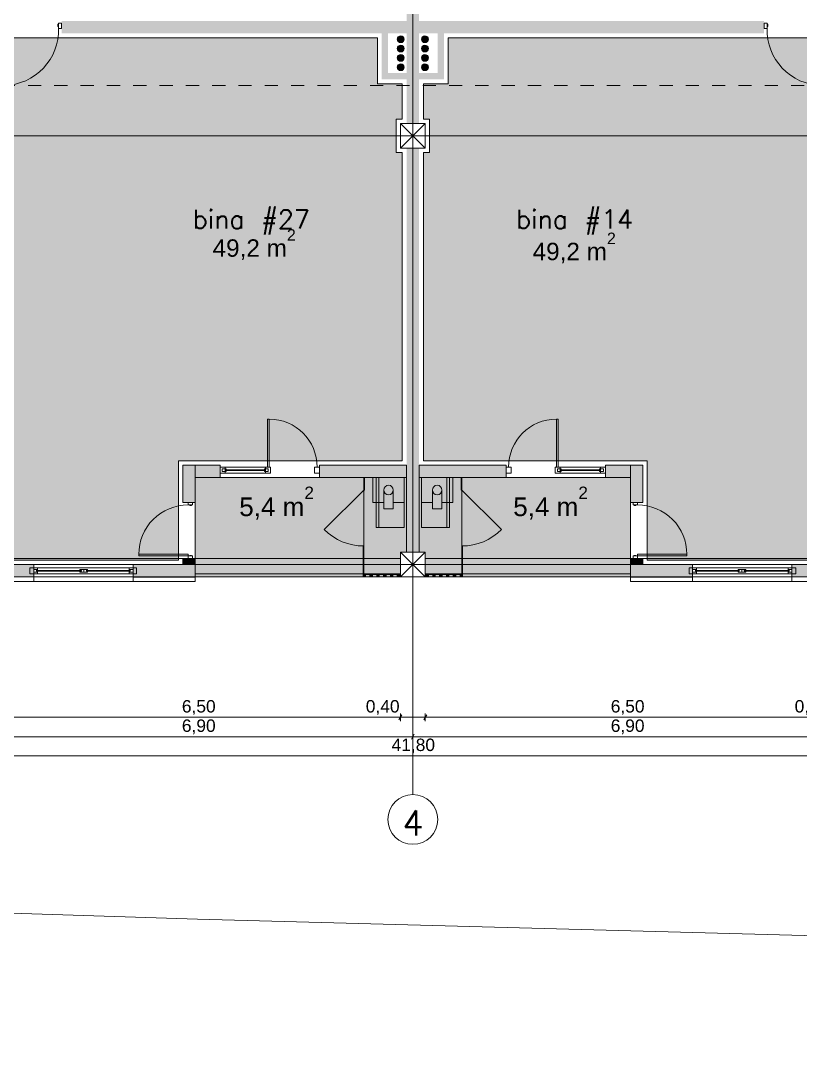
# Model space of a CAD drawing. Header units: metres. Extents: x 476297 to 476657, y 4620828 to 4621206.
# Drawn here: x 476405.25 to 476417.79, y 4621093.96 to 4621110.8 of the extents above; entities that cross this region are included whole.
import ezdxf

# ---------------------------------------------------------------- set-up
doc = ezdxf.new("R2010")
doc.units = ezdxf.units.M
doc.header["$MEASUREMENT"] = 0
doc.linetypes.add('Dashed', pattern=[0.423333, 0.211667, -0.211667])
for name, color, linetype in [('0_Pen_No__42_Pen_No__250', 7, 'Continuous'), ('2D Drafting - General_Pen_No__1', 7, 'Continuous'), ('2D Drafting - General_Pen_No__1_Pen_No__7', 7, 'Continuous'), ('2D Drafting - General_Pen_No__250_Pen_No__7', 7, 'Continuous'), ('2D Drafting - General_Pen_No__7_Pen_No__7', 7, 'Continuous'), ('Annotation - Text_Pen_No__7', 7, 'Continuous'), ('Doors_Pen_No__7_Pen_No__7', 7, 'Continuous'), ('G-Anno-Nplt', 7, 'Continuous'), ('gegmebi_Pen_No__1', 7, 'Continuous'), ('Interior - Furniture', 7, 'Continuous'), ('kar-panjara_Pen_No__7_Pen_No__7', 7, 'Continuous'), ('New2D Drafting - General_Pen_No__250_Pen_No__7', 7, 'Continuous'), ('New2D Drafting - General_Pen_No__30_Pen_No__9_Pen_No__9', 7, 'Continuous'), ('New_________ _________ ___2', 7, 'Continuous'), ('NewDoors_Pen_No__7_Pen_No__7', 7, 'Continuous'), ('NewInterior - Furniture', 7, 'Continuous'), ('Newreg_nak', 7, 'Continuous'), ('Newshenobebi', 7, 'Continuous'), ('NewStructural - Bearing', 7, 'Continuous'), ('shaxtebi da milebi_Pen_No__1_Pen_No__1', 7, 'Continuous'), ('shaxtebi da milebi_Pen_No__5_Pen_No__5', 7, 'Continuous'), ('zoma', 7, 'Continuous'), ('zoma_Pen_No__5', 7, 'Continuous')]:
    doc.layers.add(name, color=color, linetype=linetype)
doc.styles.add('GENERATED_STYLE_1', font='arial.ttf')
doc.styles.add('GENERATED_STYLE_2', font='arial.ttf')
doc.dimstyles.new('GENERATED_STYLE__1', dxfattribs={"dimtxt": 0.2, "dimasz": 0.064421, "dimexe": 0.18, "dimexo": 0.003, "dimgap": 0.09, "dimtad": 1, "dimtih": 1, "dimtoh": 1, "dimzin": 0, "dimdsep": 46, "dimtxsty": 'GENERATED_STYLE_2', "dimblk": 'ARROWHEAD_2', "dimblk1": 'ARROWHEAD_2', "dimblk2": 'ARROWHEAD_2', "dimcen": 0.09, "dimclrd": 142, "dimclre": 142, "dimclrt": 142, "dimadec": 0, "dimazin": 0, "dimtfac": 1, "dimtdec": 4, "dimtmove": 0, "dimatfit": 3, "dimfxl": 1, "dimtolj": 1, "dimtzin": 0, "dimarcsym": 0})

# ---------------------------------------------------------------- blocks, each defined once
blk = doc.blocks.new('*D324', base_point=(476844.527, 4621385.791))
at = {"layer": 'zoma', "color": 142, "linetype": 'Continuous', "lineweight": 0, "transparency": 16777216}
for p, q in [((476404.679, 4621099.322), (476404.631, 4621099.237)), ((476404.655, 4621099.216), (476404.655, 4621099.343)), ((476411.579, 4621099.322), (476411.531, 4621099.237)), ((476411.555, 4621099.216), (476411.555, 4621099.343)), ((476404.655, 4621099.279), (476411.555, 4621099.279))]:
    blk.add_line(p, q, dxfattribs=at)
at = {"layer": 'zoma', "color": 142, "lineweight": 0, "transparency": 16777216, "insert": (476407.839, 4621099.319), "char_height": 0.2, "attachment_point": 7, "style": 'GENERATED_STYLE_2'}
blk.add_mtext('\\A1;{\\pql;\\fArial CYR|b0|i0|c204|p34;6,90}', dxfattribs=at)
blk = doc.blocks.new('ARROWHEAD_2')
at = {"color": 0, "linetype": 'Continuous', "lineweight": 0}
for p, q in [((0, 0), (-1, 0)), ((-0.38, -0.66), (0.38, 0.66))]:
    blk.add_line(p, q, dxfattribs=at)
blk = doc.blocks.new('*D325', base_point=(476844.527, 4621385.791))
at = {"layer": 'zoma', "color": 142, "linetype": 'Continuous', "lineweight": 0, "transparency": 16777216}
for p, q in [((476411.579, 4621099.322), (476411.531, 4621099.237)), ((476411.555, 4621099.216), (476411.555, 4621099.343)), ((476418.479, 4621099.322), (476418.431, 4621099.237)), ((476418.455, 4621099.216), (476418.455, 4621099.343)), ((476411.555, 4621099.279), (476418.455, 4621099.279))]:
    blk.add_line(p, q, dxfattribs=at)
at = {"layer": 'zoma', "color": 142, "lineweight": 0, "transparency": 16777216, "insert": (476414.739, 4621099.319), "char_height": 0.2, "attachment_point": 7, "style": 'GENERATED_STYLE_2'}
blk.add_mtext('\\A1;{\\pql;\\fArial CYR|b0|i0|c204|p34;6,90}', dxfattribs=at)
blk = doc.blocks.new('*D334', base_point=(476844.527, 4621385.791))
at = {"layer": 'zoma', "color": 142, "linetype": 'Continuous', "lineweight": 0, "transparency": 16777216}
for p, q in [((476390.614, 4621098.971), (476390.655, 4621098.971)), ((476390.679, 4621099.013), (476390.631, 4621098.928)), ((476390.655, 4621098.907), (476390.655, 4621099.034)), ((476390.655, 4621098.971), (476432.455, 4621098.971)), ((476432.431, 4621098.928), (476432.479, 4621099.013)), ((476432.455, 4621098.907), (476432.455, 4621099.034)), ((476432.455, 4621098.971), (476432.496, 4621098.971))]:
    blk.add_line(p, q, dxfattribs=at)
at = {"layer": 'zoma', "color": 142, "lineweight": 0, "transparency": 16777216, "insert": (476411.213, 4621099.011), "char_height": 0.2, "attachment_point": 7, "style": 'GENERATED_STYLE_2'}
blk.add_mtext('\\A1;{\\pql;\\fArial CYR|b0|i0|c204|p34;41,80}', dxfattribs=at)
blk = doc.blocks.new('*D340', base_point=(476844.527, 4621385.791))
at = {"layer": 'zoma', "color": 142, "linetype": 'Continuous', "lineweight": 0, "transparency": 16777216}
for p, q in [((476404.879, 4621099.633), (476404.831, 4621099.549)), ((476404.855, 4621099.527), (476404.855, 4621099.654)), ((476411.379, 4621099.633), (476411.331, 4621099.549)), ((476411.355, 4621099.527), (476411.355, 4621099.654)), ((476404.855, 4621099.591), (476411.355, 4621099.591))]:
    blk.add_line(p, q, dxfattribs=at)
at = {"layer": 'zoma', "color": 142, "lineweight": 0, "transparency": 16777216, "char_height": 0.2, "attachment_point": 7, "style": 'GENERATED_STYLE_2'}
for s, insert in [('\\A1;{\\pql;\\fArial CYR|b0|i0|c204|p34;6,50}', (476407.839, 4621099.631)), ('\\A1;{\\pql;\\fArial CYR|b0|i0|c204|p34;0,40}', (476410.798, 4621099.631))]:
    blk.add_mtext(s, dxfattribs=dict(at, insert=insert))
blk = doc.blocks.new('*D341', base_point=(476844.527, 4621385.791))
at = {"layer": 'zoma', "color": 142, "linetype": 'Continuous', "lineweight": 0, "transparency": 16777216}
for p, q in [((476411.379, 4621099.633), (476411.331, 4621099.549)), ((476411.355, 4621099.527), (476411.355, 4621099.654)), ((476411.779, 4621099.633), (476411.731, 4621099.549)), ((476411.755, 4621099.527), (476411.755, 4621099.654)), ((476411.355, 4621099.591), (476411.755, 4621099.591))]:
    blk.add_line(p, q, dxfattribs=at)
blk = doc.blocks.new('*D342', base_point=(476844.527, 4621385.791))
at = {"layer": 'zoma', "color": 142, "linetype": 'Continuous', "lineweight": 0, "transparency": 16777216}
for p, q in [((476411.779, 4621099.633), (476411.731, 4621099.549)), ((476411.755, 4621099.527), (476411.755, 4621099.654)), ((476418.279, 4621099.633), (476418.231, 4621099.549)), ((476418.255, 4621099.527), (476418.255, 4621099.654)), ((476411.755, 4621099.591), (476418.255, 4621099.591))]:
    blk.add_line(p, q, dxfattribs=at)
at = {"layer": 'zoma', "color": 142, "lineweight": 0, "transparency": 16777216, "char_height": 0.2, "attachment_point": 7, "style": 'GENERATED_STYLE_2'}
for s, insert in [('\\A1;{\\pql;\\fArial CYR|b0|i0|c204|p34;6,50}', (476414.739, 4621099.631)), ('\\A1;{\\pql;\\fArial CYR|b0|i0|c204|p34;0,40}', (476417.698, 4621099.631))]:
    blk.add_mtext(s, dxfattribs=dict(at, insert=insert))
blk = doc.blocks.new('*D410', base_point=(476844.527, 4621385.791))
at = {"layer": 'zoma', "color": 142, "linetype": 'Continuous', "lineweight": 0, "transparency": 16777216}
for p, q in [((476404.879, 4621137.361), (476404.83, 4621137.276)), ((476404.854, 4621137.255), (476404.854, 4621137.382)), ((476411.379, 4621137.361), (476411.33, 4621137.276)), ((476411.354, 4621137.255), (476411.354, 4621137.382)), ((476404.854, 4621137.319), (476411.354, 4621137.319))]:
    blk.add_line(p, q, dxfattribs=at)
at = {"layer": 'zoma', "color": 142, "lineweight": 0, "transparency": 16777216, "char_height": 0.2, "attachment_point": 7, "style": 'GENERATED_STYLE_2'}
for s, insert in [('\\A1;{\\pql;\\fArial CYR|b0|i0|c204|p34;6,50}', (476407.838, 4621137.359)), ('\\A1;{\\pql;\\fArial CYR|b0|i0|c204|p34;0,40}', (476410.798, 4621137.359))]:
    blk.add_mtext(s, dxfattribs=dict(at, insert=insert))
blk = doc.blocks.new('*D411', base_point=(476844.527, 4621385.791))
at = {"layer": 'zoma', "color": 142, "linetype": 'Continuous', "lineweight": 0, "transparency": 16777216}
for p, q in [((476411.379, 4621137.361), (476411.33, 4621137.276)), ((476411.354, 4621137.255), (476411.354, 4621137.382)), ((476411.779, 4621137.361), (476411.73, 4621137.276)), ((476411.754, 4621137.255), (476411.754, 4621137.382)), ((476411.354, 4621137.319), (476411.754, 4621137.319))]:
    blk.add_line(p, q, dxfattribs=at)
blk = doc.blocks.new('*D412', base_point=(476844.527, 4621385.791))
at = {"layer": 'zoma', "color": 142, "linetype": 'Continuous', "lineweight": 0, "transparency": 16777216}
for p, q in [((476411.779, 4621137.361), (476411.73, 4621137.276)), ((476411.754, 4621137.255), (476411.754, 4621137.382)), ((476418.279, 4621137.361), (476418.23, 4621137.276)), ((476418.254, 4621137.255), (476418.254, 4621137.382)), ((476411.754, 4621137.319), (476418.254, 4621137.319))]:
    blk.add_line(p, q, dxfattribs=at)
at = {"layer": 'zoma', "color": 142, "lineweight": 0, "transparency": 16777216, "char_height": 0.2, "attachment_point": 7, "style": 'GENERATED_STYLE_2'}
for s, insert in [('\\A1;{\\pql;\\fArial CYR|b0|i0|c204|p34;6,50}', (476414.738, 4621137.359)), ('\\A1;{\\pql;\\fArial CYR|b0|i0|c204|p34;0,40}', (476417.698, 4621137.359))]:
    blk.add_mtext(s, dxfattribs=dict(at, insert=insert))

msp = doc.modelspace()

# ---------------------------------------------------------------- hatches: boundary and pattern name
at = {"layer": '2D Drafting - General_Pen_No__250_Pen_No__7', "linetype": 'Continuous', "lineweight": 0}
for points in [[(476411.655, 4621112.249), (476411.655, 4621109.149), (476411.455, 4621109.149), (476411.455, 4621112.249)], [(476411.455, 4621110.599), (476405.905, 4621110.599), (476405.905, 4621110.799), (476411.455, 4621110.799)], [(476411.655, 4621110.599), (476417.205, 4621110.599), (476417.205, 4621110.799), (476411.655, 4621110.799)], [(476411.455, 4621109.959), (476411.455, 4621109.858), (476411.055, 4621109.858), (476411.055, 4621110.599), (476411.155, 4621110.599), (476411.155, 4621109.959)], [(476411.655, 4621109.959), (476411.655, 4621109.858), (476412.055, 4621109.858), (476412.055, 4621110.599), (476411.955, 4621110.599), (476411.955, 4621109.959)], [(476411.655, 4621108.749), (476411.655, 4621102.249), (476411.455, 4621102.249), (476411.455, 4621108.749)], [(476408.055, 4621103.648), (476408.055, 4621103.048), (476407.855, 4621103.048), (476407.855, 4621103.648)], [(476408.455, 4621103.648), (476408.455, 4621103.448), (476408.055, 4621103.448), (476408.055, 4621103.648)], [(476410.055, 4621103.448), (476411.455, 4621103.448), (476411.455, 4621103.648), (476410.055, 4621103.648)], [(476413.055, 4621103.448), (476411.655, 4621103.448), (476411.655, 4621103.648), (476413.055, 4621103.648)], [(476414.655, 4621103.648), (476414.655, 4621103.448), (476415.055, 4621103.448), (476415.055, 4621103.648)], [(476415.055, 4621103.648), (476415.055, 4621103.048), (476415.255, 4621103.048), (476415.255, 4621103.648)], [(476410.765, 4621103.448), (476410.765, 4621103.248), (476410.775, 4621103.248), (476410.775, 4621103.448)], [(476412.345, 4621103.448), (476412.345, 4621103.248), (476412.335, 4621103.248), (476412.335, 4621103.448)], [(476410.755, 4621102.348), (476410.755, 4621101.888), (476410.765, 4621101.888), (476410.765, 4621102.348)], [(476412.355, 4621102.348), (476412.355, 4621101.888), (476412.345, 4621101.888), (476412.345, 4621102.348)], [(476407.855, 4621102.148), (476408.055, 4621102.148), (476408.055, 4621102.048), (476407.855, 4621102.048)], [(476415.255, 4621102.148), (476415.055, 4621102.148), (476415.055, 4621102.048), (476415.255, 4621102.048)], [(476405.455, 4621102.049), (476405.455, 4621101.849), (476404.855, 4621101.849), (476404.855, 4621102.049)], [(476407.055, 4621102.048), (476407.055, 4621101.848), (476408.055, 4621101.848), (476408.055, 4621102.048)], [(476416.055, 4621102.048), (476416.055, 4621101.848), (476415.055, 4621101.848), (476415.055, 4621102.048)], [(476417.655, 4621102.049), (476417.655, 4621101.849), (476418.255, 4621101.849), (476418.255, 4621102.049)], [(476410.765, 4621101.899), (476411.355, 4621101.899), (476411.355, 4621101.889), (476410.765, 4621101.889)], [(476412.345, 4621101.899), (476411.755, 4621101.899), (476411.755, 4621101.889), (476412.345, 4621101.889)]]:
    msp.add_hatch(color=7, dxfattribs=at).paths.add_polyline_path(points)
at = {"layer": 'G-Anno-Nplt', "linetype": 'Continuous', "lineweight": 0}
for points in [[(476411.285, 4621109.219), (476411.385, 4621109.219), (476411.385, 4621109.788), (476410.985, 4621109.788), (476410.985, 4621110.528), (476404.775, 4621110.529), (476404.775, 4621109.319), (476404.875, 4621109.319), (476404.875, 4621108.931), (476405.105, 4621108.931), (476405.105, 4621107.908), (476404.705, 4621107.908), (476404.705, 4621106.292), (476404.775, 4621106.292), (476404.775, 4621102.319), (476404.925, 4621102.319), (476404.925, 4621102.119), (476407.785, 4621102.119), (476407.785, 4621103.718), (476411.385, 4621103.718), (476411.385, 4621108.679), (476411.285, 4621108.679)], [(476418.404, 4621106.292), (476418.335, 4621106.292), (476418.335, 4621102.319), (476418.185, 4621102.319), (476418.185, 4621102.119), (476415.325, 4621102.119), (476415.325, 4621103.718), (476411.725, 4621103.718), (476411.725, 4621108.679), (476411.825, 4621108.679), (476411.825, 4621109.219), (476411.725, 4621109.219), (476411.725, 4621109.788), (476412.125, 4621109.788), (476412.125, 4621110.528), (476418.332, 4621110.529), (476418.332, 4621109.319), (476418.235, 4621109.319), (476418.235, 4621108.931), (476418.004, 4621108.931), (476418.004, 4621107.908), (476418.404, 4621107.908)]]:
    msp.add_hatch(color=167, dxfattribs=at).paths.add_polyline_path(points)
at = {"layer": 'New2D Drafting - General_Pen_No__250_Pen_No__7', "linetype": 'Continuous', "lineweight": 0}
for points in [[(476411.414, 4621103.448), (476410.914, 4621103.448), (476410.914, 4621103.048), (476411.087, 4621103.048), (476411.087, 4621102.948), (476411.241, 4621102.948), (476411.241, 4621103.048), (476411.414, 4621103.048)], [(476411.414, 4621103.448), (476410.964, 4621103.448), (476410.964, 4621102.648), (476411.414, 4621102.648)], [(476411.696, 4621103.448), (476412.146, 4621103.448), (476412.146, 4621102.648), (476411.696, 4621102.648)], [(476411.696, 4621103.448), (476412.196, 4621103.448), (476412.196, 4621103.048), (476412.023, 4621103.048), (476412.023, 4621102.948), (476411.869, 4621102.948), (476411.869, 4621103.048), (476411.696, 4621103.048)]]:
    msp.add_hatch(color=255, dxfattribs=at).paths.add_polyline_path(points)
at = {"layer": 'New2D Drafting - General_Pen_No__30_Pen_No__9_Pen_No__9', "linetype": 'Continuous', "lineweight": 0}
for points in [[(476410.795, 4621101.849), (476410.795, 4621101.889), (476410.755, 4621101.889), (476410.755, 4621101.849)], [(476410.905, 4621101.849), (476410.905, 4621101.889), (476410.865, 4621101.889), (476410.865, 4621101.849)], [(476411.015, 4621101.849), (476411.015, 4621101.889), (476410.975, 4621101.889), (476410.975, 4621101.849)], [(476411.125, 4621101.849), (476411.125, 4621101.889), (476411.085, 4621101.889), (476411.085, 4621101.849)], [(476411.235, 4621101.849), (476411.235, 4621101.889), (476411.195, 4621101.889), (476411.195, 4621101.849)], [(476411.345, 4621101.849), (476411.345, 4621101.889), (476411.305, 4621101.889), (476411.305, 4621101.849)], [(476411.765, 4621101.849), (476411.765, 4621101.889), (476411.805, 4621101.889), (476411.805, 4621101.849)], [(476411.875, 4621101.849), (476411.875, 4621101.889), (476411.915, 4621101.889), (476411.915, 4621101.849)], [(476411.985, 4621101.849), (476411.985, 4621101.889), (476412.025, 4621101.889), (476412.025, 4621101.849)], [(476412.095, 4621101.849), (476412.095, 4621101.889), (476412.135, 4621101.889), (476412.135, 4621101.849)], [(476412.205, 4621101.849), (476412.205, 4621101.889), (476412.245, 4621101.889), (476412.245, 4621101.849)], [(476412.315, 4621101.849), (476412.315, 4621101.889), (476412.355, 4621101.889), (476412.355, 4621101.849)]]:
    msp.add_hatch(color=255, dxfattribs=at).paths.add_polyline_path(points)
at = {"layer": 'NewInterior - Furniture', "linetype": 'Continuous', "lineweight": 0}
for points in [[(476408.055, 4621103.448), (476408.055, 4621101.849), (476411.355, 4621101.849), (476411.355, 4621102.248), (476411.455, 4621102.248), (476411.455, 4621103.448)], [(476415.055, 4621103.448), (476415.055, 4621101.849), (476411.755, 4621101.849), (476411.755, 4621102.248), (476411.655, 4621102.248), (476411.655, 4621103.448)]]:
    msp.add_hatch(color=46, dxfattribs=at).paths.add_polyline_path(points)
at = {"layer": 'shaxtebi da milebi_Pen_No__1_Pen_No__1', "linetype": 'Continuous', "lineweight": 0}
for points in [[(476411.36, 4621110.449, -1), (476411.36, 4621110.559, -1)], [(476411.75, 4621110.449, 1), (476411.75, 4621110.559, 1)]]:
    msp.add_hatch(color=1, dxfattribs=at).paths.add_polyline_path(points)
at = {"layer": 'shaxtebi da milebi_Pen_No__5_Pen_No__5', "linetype": 'Continuous', "lineweight": 0}
for color, points in [(5, [(476411.305, 4621110.354, 1), (476411.415, 4621110.354, 1)]), (5, [(476411.695, 4621110.354, 1), (476411.805, 4621110.354, 1)]), (5, [(476411.305, 4621110.204, 1), (476411.415, 4621110.204, 1)]), (5, [(476411.695, 4621110.204, 1), (476411.805, 4621110.204, 1)]), (251, [(476411.36, 4621109.999, 1), (476411.36, 4621110.109, 1)]), (251, [(476411.75, 4621109.999, -1), (476411.75, 4621110.109, -1)])]:
    msp.add_hatch(color=color, dxfattribs=at).paths.add_polyline_path(points)

# ---------------------------------------------------------------- linework, layer by layer
at = {"layer": '0_Pen_No__42_Pen_No__250', "color": 5, "linetype": 'Continuous', "lineweight": 0}
msp.add_circle((476411.555, 4621097.947), 0.4, dxfattribs=at)
msp.add_circle((476411.555, 4621097.947), 0.4, dxfattribs=at)
at = {"layer": '2D Drafting - General_Pen_No__1', "color": 7, "linetype": 'Continuous', "lineweight": 0}
for p, q in [((476411.755, 4621108.749), (476411.355, 4621109.149)), ((476411.355, 4621108.749), (476411.755, 4621109.149)), ((476411.755, 4621101.849), (476411.355, 4621102.249)), ((476411.355, 4621101.849), (476411.755, 4621102.249))]:
    msp.add_line(p, q, dxfattribs=at)
at = {"layer": '2D Drafting - General_Pen_No__1', "color": 7, "linetype": 'Continuous', "lineweight": 0, "flags": 128}
for points in [[(476411.355, 4621108.749), (476411.755, 4621108.749), (476411.755, 4621109.149), (476411.355, 4621109.149)], [(476411.355, 4621101.849), (476404.855, 4621101.849), (476404.855, 4621102.149), (476411.355, 4621102.149)], [(476411.355, 4621101.849), (476411.755, 4621101.849), (476411.755, 4621102.249), (476411.355, 4621102.249)], [(476411.755, 4621101.849), (476418.255, 4621101.849), (476418.255, 4621102.149), (476411.755, 4621102.149)]]:
    msp.add_lwpolyline(points, close=True, dxfattribs=at)
at = {"layer": '2D Drafting - General_Pen_No__1_Pen_No__7', "color": 7, "linetype": 'Continuous', "lineweight": 0}
for centre, start, end in [((476404.962, 4621110.652), 271.6038, 1.6038), ((476418.148, 4621110.652), 178.3962, 268.3962)]:
    msp.add_arc(centre, 0.893, start, end, dxfattribs=at)
at = {"layer": '2D Drafting - General_Pen_No__250_Pen_No__7', "color": 7, "linetype": 'Continuous', "lineweight": 0, "flags": 128}
for points in [[(476408.055, 4621103.648), (476408.055, 4621103.048), (476407.855, 4621103.048), (476407.855, 4621103.648)], [(476408.455, 4621103.648), (476408.455, 4621103.448), (476408.055, 4621103.448), (476408.055, 4621103.648)], [(476410.055, 4621103.448), (476411.455, 4621103.448), (476411.455, 4621103.648), (476410.055, 4621103.648)], [(476413.055, 4621103.448), (476411.655, 4621103.448), (476411.655, 4621103.648), (476413.055, 4621103.648)], [(476414.655, 4621103.648), (476414.655, 4621103.448), (476415.055, 4621103.448), (476415.055, 4621103.648)], [(476415.055, 4621103.648), (476415.055, 4621103.048), (476415.255, 4621103.048), (476415.255, 4621103.648)], [(476410.765, 4621103.448), (476410.765, 4621103.248), (476410.775, 4621103.248), (476410.775, 4621103.448)], [(476412.345, 4621103.448), (476412.345, 4621103.248), (476412.335, 4621103.248), (476412.335, 4621103.448)], [(476410.755, 4621102.348), (476410.755, 4621101.888), (476410.765, 4621101.888), (476410.765, 4621102.348)], [(476412.355, 4621102.348), (476412.355, 4621101.888), (476412.345, 4621101.888), (476412.345, 4621102.348)], [(476407.855, 4621102.148), (476408.055, 4621102.148), (476408.055, 4621102.048), (476407.855, 4621102.048)], [(476415.255, 4621102.148), (476415.055, 4621102.148), (476415.055, 4621102.048), (476415.255, 4621102.048)], [(476407.055, 4621102.048), (476407.055, 4621101.848), (476408.055, 4621101.848), (476408.055, 4621102.048)], [(476416.055, 4621102.048), (476416.055, 4621101.848), (476415.055, 4621101.848), (476415.055, 4621102.048)], [(476410.765, 4621101.899), (476411.355, 4621101.899), (476411.355, 4621101.889), (476410.765, 4621101.889)], [(476412.345, 4621101.899), (476411.755, 4621101.899), (476411.755, 4621101.889), (476412.345, 4621101.889)]]:
    msp.add_lwpolyline(points, close=True, dxfattribs=at)
at = {"layer": '2D Drafting - General_Pen_No__7_Pen_No__7', "color": 7, "linetype": 'Continuous', "lineweight": 0, "flags": 128}
for points in [[(476408.535, 4621103.519), (476409.185, 4621103.519), (476409.185, 4621103.619), (476408.535, 4621103.619)], [(476414.575, 4621103.519), (476413.925, 4621103.519), (476413.925, 4621103.619), (476414.575, 4621103.619)]]:
    msp.add_lwpolyline(points, close=True, dxfattribs=at)
at = {"layer": '2D Drafting - General_Pen_No__7_Pen_No__7', "color": 7, "linetype": 'Continuous', "lineweight": 0}
for centre, radius, start, end in [((476409.245, 4621103.619), 0.77, 0.0057, 90.0025), ((476413.865, 4621103.619), 0.77, 89.9975, 179.9943), ((476407.94, 4621102.215), 0.794, 89.9998, 180.0015), ((476415.17, 4621102.215), 0.794, 359.9985, 90.0002)]:
    msp.add_arc(centre, radius, start, end, dxfattribs=at)
at = {"layer": 'Doors_Pen_No__7_Pen_No__7', "color": 7, "linetype": 'Continuous', "lineweight": 0, "flags": 128}
for points in [[(476405.844, 4621110.744), (476405.855, 4621110.744), (476405.855, 4621110.711), (476405.844, 4621110.711)], [(476405.905, 4621110.762), (476405.855, 4621110.762), (476405.855, 4621110.677), (476405.905, 4621110.677)], [(476417.205, 4621110.762), (476417.255, 4621110.762), (476417.255, 4621110.677), (476417.205, 4621110.677)], [(476417.266, 4621110.744), (476417.255, 4621110.744), (476417.255, 4621110.711), (476417.266, 4621110.711)], [(476409.218, 4621103.619), (476409.245, 4621103.619), (476409.245, 4621104.389), (476409.218, 4621104.389)], [(476413.892, 4621103.619), (476413.865, 4621103.619), (476413.865, 4621104.389), (476413.892, 4621104.389)], [(476408.008, 4621103.048), (476408.008, 4621103.009), (476407.94, 4621103.009), (476407.94, 4621103.048)], [(476407.994, 4621103), (476407.994, 4621103.009), (476407.967, 4621103.009), (476407.967, 4621103)], [(476415.102, 4621103.048), (476415.102, 4621103.009), (476415.17, 4621103.009), (476415.17, 4621103.048)], [(476415.116, 4621103), (476415.116, 4621103.009), (476415.143, 4621103.009), (476415.143, 4621103)], [(476407.94, 4621102.188), (476407.94, 4621102.215), (476407.146, 4621102.215), (476407.146, 4621102.188)], [(476408.008, 4621102.148), (476408.008, 4621102.188), (476407.94, 4621102.188), (476407.94, 4621102.148)], [(476407.994, 4621102.188), (476407.994, 4621102.197), (476407.967, 4621102.197), (476407.967, 4621102.188)], [(476415.102, 4621102.148), (476415.102, 4621102.188), (476415.17, 4621102.188), (476415.17, 4621102.148)], [(476415.116, 4621102.188), (476415.116, 4621102.197), (476415.143, 4621102.197), (476415.143, 4621102.188)], [(476415.17, 4621102.188), (476415.17, 4621102.215), (476415.964, 4621102.215), (476415.964, 4621102.188)]]:
    msp.add_lwpolyline(points, close=True, dxfattribs=at)
at = {"layer": 'G-Anno-Nplt', "color": 7, "linetype": 'Continuous', "lineweight": 0, "flags": 128}
for points in [[(476411.285, 4621109.219), (476411.385, 4621109.219), (476411.385, 4621109.788), (476410.985, 4621109.788), (476410.985, 4621110.528), (476404.775, 4621110.529), (476404.775, 4621109.319), (476404.875, 4621109.319), (476404.875, 4621108.931), (476405.105, 4621108.931), (476405.105, 4621107.908), (476404.705, 4621107.908), (476404.705, 4621106.292), (476404.775, 4621106.292), (476404.775, 4621102.319), (476404.925, 4621102.319), (476404.925, 4621102.119), (476407.785, 4621102.119), (476407.785, 4621103.718), (476411.385, 4621103.718), (476411.385, 4621108.679), (476411.285, 4621108.679)], [(476418.404, 4621106.292), (476418.335, 4621106.292), (476418.335, 4621102.319), (476418.185, 4621102.319), (476418.185, 4621102.119), (476415.325, 4621102.119), (476415.325, 4621103.718), (476411.725, 4621103.718), (476411.725, 4621108.679), (476411.825, 4621108.679), (476411.825, 4621109.219), (476411.725, 4621109.219), (476411.725, 4621109.788), (476412.125, 4621109.788), (476412.125, 4621110.528), (476418.332, 4621110.529), (476418.332, 4621109.319), (476418.235, 4621109.319), (476418.235, 4621108.931), (476418.004, 4621108.931), (476418.004, 4621107.908), (476418.404, 4621107.908)]]:
    msp.add_lwpolyline(points, close=True, dxfattribs=at)
at = {"layer": 'gegmebi_Pen_No__1', "color": 7, "linetype": 'Continuous', "lineweight": 0, "flags": 128}
for points in [[(476411.087, 4621103.048), (476410.914, 4621103.048), (476410.914, 4621103.448), (476411.414, 4621103.448), (476411.414, 4621103.048), (476411.241, 4621103.048)], [(476412.023, 4621103.048), (476412.196, 4621103.048), (476412.196, 4621103.448), (476411.696, 4621103.448), (476411.696, 4621103.048), (476411.869, 4621103.048)], [(476411.087, 4621103.248), (476411.087, 4621102.948), (476411.241, 4621102.948), (476411.241, 4621103.248)], [(476412.023, 4621103.248), (476412.023, 4621102.948), (476411.869, 4621102.948), (476411.869, 4621103.248)]]:
    msp.add_lwpolyline(points, dxfattribs=at)
at = {"layer": 'kar-panjara_Pen_No__7_Pen_No__7', "color": 7, "linetype": 'Continuous', "lineweight": 0, "flags": 128}
for points in [[(476408.535, 4621103.519), (476408.455, 4621103.519), (476408.455, 4621103.619), (476408.535, 4621103.619)], [(476408.49, 4621103.589), (476408.535, 4621103.589), (476408.535, 4621103.574), (476408.535, 4621103.564), (476408.55, 4621103.564), (476408.55, 4621103.549), (476408.49, 4621103.549)], [(476408.55, 4621103.589), (476408.535, 4621103.589), (476408.535, 4621103.574), (476408.55, 4621103.574)], [(476408.535, 4621103.574), (476409.185, 4621103.574), (476409.185, 4621103.564), (476408.535, 4621103.564)], [(476409.23, 4621103.589), (476409.185, 4621103.589), (476409.185, 4621103.574), (476409.185, 4621103.564), (476409.17, 4621103.564), (476409.17, 4621103.549), (476409.23, 4621103.549)], [(476409.17, 4621103.589), (476409.185, 4621103.589), (476409.185, 4621103.574), (476409.17, 4621103.574)], [(476409.265, 4621103.519), (476409.185, 4621103.519), (476409.185, 4621103.619), (476409.265, 4621103.619)], [(476410.055, 4621103.519), (476409.975, 4621103.519), (476409.975, 4621103.619), (476410.055, 4621103.619)], [(476413.055, 4621103.519), (476413.135, 4621103.519), (476413.135, 4621103.619), (476413.055, 4621103.619)], [(476413.845, 4621103.519), (476413.925, 4621103.519), (476413.925, 4621103.619), (476413.845, 4621103.619)], [(476413.88, 4621103.589), (476413.925, 4621103.589), (476413.925, 4621103.574), (476413.925, 4621103.564), (476413.94, 4621103.564), (476413.94, 4621103.549), (476413.88, 4621103.549)], [(476413.94, 4621103.589), (476413.925, 4621103.589), (476413.925, 4621103.574), (476413.94, 4621103.574)], [(476414.575, 4621103.574), (476413.925, 4621103.574), (476413.925, 4621103.564), (476414.575, 4621103.564)], [(476414.56, 4621103.589), (476414.575, 4621103.589), (476414.575, 4621103.574), (476414.56, 4621103.574)], [(476414.62, 4621103.589), (476414.575, 4621103.589), (476414.575, 4621103.574), (476414.575, 4621103.564), (476414.56, 4621103.564), (476414.56, 4621103.549), (476414.62, 4621103.549)], [(476414.575, 4621103.519), (476414.655, 4621103.519), (476414.655, 4621103.619), (476414.575, 4621103.619)], [(476405.515, 4621101.898), (476405.395, 4621101.898), (476405.395, 4621101.998), (476405.515, 4621101.998)], [(476407.055, 4621101.998), (476405.455, 4621101.998), (476405.455, 4621101.898), (476407.055, 4621101.899)], [(476406.99, 4621101.898), (476407.11, 4621101.898), (476407.11, 4621101.998), (476406.99, 4621101.998)], [(476416.12, 4621101.898), (476416, 4621101.898), (476416, 4621101.998), (476416.12, 4621101.998)], [(476416.055, 4621101.998), (476417.655, 4621101.998), (476417.655, 4621101.898), (476416.055, 4621101.899)], [(476417.595, 4621101.898), (476417.715, 4621101.898), (476417.715, 4621101.998), (476417.595, 4621101.998)], [(476405.455, 4621101.968), (476405.5, 4621101.968), (476405.5, 4621101.953), (476405.5, 4621101.943), (476405.515, 4621101.943), (476405.515, 4621101.928), (476405.455, 4621101.928)], [(476405.515, 4621101.968), (476405.5, 4621101.968), (476405.5, 4621101.953), (476405.515, 4621101.953)], [(476405.5, 4621101.953), (476406.224, 4621101.953), (476406.224, 4621101.943), (476405.5, 4621101.943)], [(476406.26, 4621101.968), (476406.215, 4621101.968), (476406.215, 4621101.953), (476406.215, 4621101.943), (476406.2, 4621101.943), (476406.2, 4621101.928), (476406.26, 4621101.928)], [(476406.2, 4621101.968), (476406.215, 4621101.968), (476406.215, 4621101.953), (476406.2, 4621101.953)], [(476406.26, 4621101.968), (476406.305, 4621101.968), (476406.305, 4621101.953), (476406.305, 4621101.943), (476406.32, 4621101.943), (476406.32, 4621101.928), (476406.26, 4621101.928)], [(476406.32, 4621101.968), (476406.305, 4621101.968), (476406.305, 4621101.953), (476406.32, 4621101.953)], [(476407.005, 4621101.953), (476406.305, 4621101.953), (476406.305, 4621101.943), (476407.005, 4621101.943)], [(476407.055, 4621101.968), (476407.005, 4621101.968), (476407.005, 4621101.953), (476407.005, 4621101.943), (476406.99, 4621101.943), (476406.99, 4621101.928), (476407.055, 4621101.928)], [(476406.99, 4621101.968), (476407.005, 4621101.968), (476407.005, 4621101.953), (476406.99, 4621101.953)], [(476416.055, 4621101.968), (476416.105, 4621101.968), (476416.105, 4621101.953), (476416.105, 4621101.943), (476416.12, 4621101.943), (476416.12, 4621101.928), (476416.055, 4621101.928)], [(476416.12, 4621101.968), (476416.105, 4621101.968), (476416.105, 4621101.953), (476416.12, 4621101.953)], [(476416.105, 4621101.953), (476416.805, 4621101.953), (476416.805, 4621101.943), (476416.105, 4621101.943)], [(476416.79, 4621101.968), (476416.805, 4621101.968), (476416.805, 4621101.953), (476416.79, 4621101.953)], [(476416.85, 4621101.968), (476416.805, 4621101.968), (476416.805, 4621101.953), (476416.805, 4621101.943), (476416.79, 4621101.943), (476416.79, 4621101.928), (476416.85, 4621101.928)], [(476416.85, 4621101.968), (476416.895, 4621101.968), (476416.895, 4621101.953), (476416.895, 4621101.943), (476416.91, 4621101.943), (476416.91, 4621101.928), (476416.85, 4621101.928)], [(476417.61, 4621101.953), (476416.886, 4621101.953), (476416.886, 4621101.943), (476417.61, 4621101.943)], [(476416.91, 4621101.968), (476416.895, 4621101.968), (476416.895, 4621101.953), (476416.91, 4621101.953)], [(476417.595, 4621101.968), (476417.61, 4621101.968), (476417.61, 4621101.953), (476417.595, 4621101.953)], [(476417.655, 4621101.968), (476417.61, 4621101.968), (476417.61, 4621101.953), (476417.61, 4621101.943), (476417.595, 4621101.943), (476417.595, 4621101.928), (476417.655, 4621101.928)]]:
    msp.add_lwpolyline(points, close=True, dxfattribs=at)
at = {"layer": 'New2D Drafting - General_Pen_No__30_Pen_No__9_Pen_No__9', "color": 7, "linetype": 'Continuous', "lineweight": 0, "flags": 128}
for points in [[(476410.795, 4621101.849), (476410.795, 4621101.889), (476410.755, 4621101.889), (476410.755, 4621101.849)], [(476410.905, 4621101.849), (476410.905, 4621101.889), (476410.865, 4621101.889), (476410.865, 4621101.849)], [(476411.015, 4621101.849), (476411.015, 4621101.889), (476410.975, 4621101.889), (476410.975, 4621101.849)], [(476411.125, 4621101.849), (476411.125, 4621101.889), (476411.085, 4621101.889), (476411.085, 4621101.849)], [(476411.235, 4621101.849), (476411.235, 4621101.889), (476411.195, 4621101.889), (476411.195, 4621101.849)], [(476411.345, 4621101.849), (476411.345, 4621101.889), (476411.305, 4621101.889), (476411.305, 4621101.849)], [(476411.765, 4621101.849), (476411.765, 4621101.889), (476411.805, 4621101.889), (476411.805, 4621101.849)], [(476411.875, 4621101.849), (476411.875, 4621101.889), (476411.915, 4621101.889), (476411.915, 4621101.849)], [(476411.985, 4621101.849), (476411.985, 4621101.889), (476412.025, 4621101.889), (476412.025, 4621101.849)], [(476412.095, 4621101.849), (476412.095, 4621101.889), (476412.135, 4621101.889), (476412.135, 4621101.849)], [(476412.205, 4621101.849), (476412.205, 4621101.889), (476412.245, 4621101.889), (476412.245, 4621101.849)], [(476412.315, 4621101.849), (476412.315, 4621101.889), (476412.355, 4621101.889), (476412.355, 4621101.849)]]:
    msp.add_lwpolyline(points, close=True, dxfattribs=at)
at = {"layer": 'New_________ _________ ___2', "color": 1, "linetype": 'Continuous', "lineweight": 0}
msp.add_lwpolyline([(476377.767, 4621097.321), (476408.089, 4621096.34), (476446.534, 4621095.306), (476446.533, 4621129.705)], dxfattribs=at)
at = {"layer": 'NewDoors_Pen_No__7_Pen_No__7', "color": 7, "linetype": 'Continuous', "lineweight": 0, "flags": 128}
for points in [[(476410.765, 4621101.898), (476408.055, 4621101.898)], [(476412.345, 4621101.898), (476415.055, 4621101.898)]]:
    msp.add_lwpolyline(points, dxfattribs=at)
at = {"layer": 'NewInterior - Furniture', "color": 7, "linetype": 'Continuous', "lineweight": 0, "flags": 128}
for points in [[(476408.055, 4621103.448), (476408.055, 4621101.849), (476411.355, 4621101.849), (476411.355, 4621102.248), (476411.455, 4621102.248), (476411.455, 4621103.448)], [(476415.055, 4621103.448), (476415.055, 4621101.849), (476411.755, 4621101.849), (476411.755, 4621102.248), (476411.655, 4621102.248), (476411.655, 4621103.448)]]:
    msp.add_lwpolyline(points, close=True, dxfattribs=at)
at = {"layer": 'Newreg_nak', "color": 7, "linetype": 'Continuous', "lineweight": 0}
for p, q in [((476411.009, 4621102.648), (476411.009, 4621103.448)), ((476412.101, 4621102.648), (476412.101, 4621103.448)), ((476410.765, 4621103.248), (476410.765, 4621102.348)), ((476412.345, 4621103.248), (476412.345, 4621102.348))]:
    msp.add_line(p, q, dxfattribs=at)
at = {"layer": 'Newreg_nak', "color": 7, "linetype": 'Continuous', "lineweight": 0, "flags": 128}
for points in [[(476411.414, 4621103.448), (476411.414, 4621102.648), (476410.964, 4621102.648), (476410.964, 4621103.448)], [(476411.696, 4621103.448), (476411.696, 4621102.648), (476412.146, 4621102.648), (476412.146, 4621103.448)], [(476407.055, 4621102.048), (476407.055, 4621101.778), (476405.455, 4621101.778), (476405.455, 4621102.048)], [(476416.055, 4621102.048), (476416.055, 4621101.778), (476417.655, 4621101.778), (476417.655, 4621102.048)]]:
    msp.add_lwpolyline(points, close=True, dxfattribs=at)
for points in [[(476408.055, 4621101.848), (476408.055, 4621101.779), (476404.455, 4621101.779)], [(476415.055, 4621101.848), (476415.055, 4621101.779), (476418.655, 4621101.779)]]:
    msp.add_lwpolyline(points, dxfattribs=at)
at = {"layer": 'Newreg_nak', "color": 7, "linetype": 'Continuous', "lineweight": 0}
for centre in [(476411.164, 4621103.248), (476411.946, 4621103.248)]:
    msp.add_circle(centre, 0.077, dxfattribs=at)
at = {"layer": 'Newshenobebi', "color": 1, "linetype": 'Dashed', "lineweight": 0}
msp.add_lwpolyline([(476436.902, 4621109.76), (476385.829, 4621109.76)], dxfattribs=at)
at = {"layer": 'NewStructural - Bearing', "color": 7, "linetype": 'Continuous', "lineweight": 0}
for p, q in [((476410.765, 4621103.248), (476410.129, 4621102.612)), ((476412.345, 4621103.248), (476412.981, 4621102.612))]:
    msp.add_line(p, q, dxfattribs=at)
for centre, start, end in [((476410.765, 4621103.248), 225, 270), ((476412.345, 4621103.248), 270, 315)]:
    msp.add_arc(centre, 0.9, start, end, dxfattribs=at)
at = {"layer": 'shaxtebi da milebi_Pen_No__1_Pen_No__1', "color": 1, "linetype": 'Continuous', "lineweight": 0, "flags": 128}
for points in [[(476411.36, 4621110.449, 1), (476411.36, 4621110.559, 1)], [(476411.75, 4621110.449, -1), (476411.75, 4621110.559, -1)]]:
    msp.add_lwpolyline(points, format="xyb", close=True, dxfattribs=at)
at = {"layer": 'shaxtebi da milebi_Pen_No__5_Pen_No__5', "color": 5, "linetype": 'Continuous', "lineweight": 0, "flags": 128}
for points in [[(476411.305, 4621110.354, 1), (476411.415, 4621110.354, 1)], [(476411.695, 4621110.354, 1), (476411.805, 4621110.354, 1)], [(476411.305, 4621110.204, 1), (476411.415, 4621110.204, 1)], [(476411.695, 4621110.204, 1), (476411.805, 4621110.204, 1)]]:
    msp.add_lwpolyline(points, format="xyb", close=True, dxfattribs=at)
at = {"layer": 'shaxtebi da milebi_Pen_No__5_Pen_No__5', "color": 251, "linetype": 'Continuous', "lineweight": 0, "flags": 128}
for points in [[(476411.36, 4621109.999, 1), (476411.36, 4621110.109, 1)], [(476411.75, 4621109.999, -1), (476411.75, 4621110.109, -1)]]:
    msp.add_lwpolyline(points, format="xyb", close=True, dxfattribs=at)
at = {"layer": 'zoma_Pen_No__5', "color": 5, "linetype": 'Continuous', "lineweight": 0}
for p, q in [((476411.555, 4621123.058), (476411.555, 4621098.347)), ((476386.774, 4621108.949), (476436.661, 4621108.949)), ((476386.774, 4621108.949), (476436.661, 4621108.949)), ((476386.774, 4621102.049), (476436.661, 4621102.049)), ((476386.774, 4621102.049), (476436.661, 4621102.049))]:
    msp.add_line(p, q, dxfattribs=at)

# ---------------------------------------------------------------- texts
at = {"layer": 'Annotation - Text_Pen_No__7', "color": 142, "linetype": 'Continuous', "lineweight": 0, "insert": (476408.955, 4621107.756), "char_height": 0.3, "attachment_point": 2, "rotation": 0}
msp.add_mtext('\\A1;{\\pqc;\\Ftxt.shx;bina #2\\Ftxt.shx;7}', dxfattribs=at)
at = {"layer": 'Annotation - Text_Pen_No__7', "color": 142, "linetype": 'Continuous', "lineweight": 0, "insert": (476414.157, 4621107.756), "char_height": 0.3, "attachment_point": 2}
msp.add_mtext('\\A1;{\\pqc;\\Ftxt.shx;bina #\\Ftxt.shx;14}', dxfattribs=at)
at = {"layer": 'Annotation - Text_Pen_No__7', "color": 5, "linetype": 'Continuous', "lineweight": 0, "insert": (476411.557, 4621098.09), "char_height": 0.4, "attachment_point": 2}
msp.add_mtext('\\A1;{\\pqc;\\Ftxt.shx;4}', dxfattribs=at)
at = {"layer": 'G-Anno-Nplt', "color": 142, "lineweight": 0, "char_height": 0.28, "attachment_point": 7, "style": 'GENERATED_STYLE_1'}
for insert in [(476408.333, 4621106.951), (476413.482, 4621106.896)]:
    msp.add_mtext('{\\fArial|b0|i0|c0|p34;49,2 m{\\H0.66x;\\S2^  ;}}', dxfattribs=dict(at, insert=insert))
at = {"layer": 'Interior - Furniture', "color": 7, "lineweight": 0, "insert": (476408.762, 4621102.773), "char_height": 0.3, "attachment_point": 7, "rotation": 0, "style": 'GENERATED_STYLE_2'}
msp.add_mtext('{\\fArial CYR|b0|i0|c204|p34;5,4 m{\\H0.66x;\\S2^  ;}}', dxfattribs=at)
at = {"layer": 'Interior - Furniture', "color": 7, "lineweight": 0, "insert": (476413.17, 4621102.773), "char_height": 0.3, "attachment_point": 7, "style": 'GENERATED_STYLE_2'}
msp.add_mtext('{\\fArial CYR|b0|i0|c204|p34;5,4 m{\\H0.66x;\\S2^  ;}}', dxfattribs=at)

# ---------------------------------------------------------------- dimensions: what is measured, and where the dimension line sits
at = {"layer": 'zoma', "color": 142, "linetype": 'Continuous', "lineweight": 0}
for base, p1, p2, picture, middle in [((476411.354, 4621137.319), (476404.854, 4621104.213), (476411.354, 4621104.213), '*D410', (476408.098, 4621137.459)), ((476418.254, 4621137.319), (476411.754, 4621104.213), (476418.254, 4621104.213), '*D412', (476414.998, 4621137.459)), ((476411.754, 4621137.319), (476411.354, 4621104.213), (476411.754, 4621104.213), '*D411', (476411.057, 4621137.459)), ((476432.455, 4621098.971), (476390.655, 4621100.764), (476432.455, 4621100.764), '*D334', (476411.549, 4621099.111)), ((476411.355, 4621099.591), (476404.855, 4621066.485), (476411.355, 4621066.485), '*D340', (476408.099, 4621099.731)), ((476418.255, 4621099.591), (476411.755, 4621066.485), (476418.255, 4621066.485), '*D342', (476414.999, 4621099.731)), ((476411.755, 4621099.591), (476411.355, 4621066.485), (476411.755, 4621066.485), '*D341', (476411.058, 4621099.731)), ((476411.555, 4621099.279), (476404.655, 4621097.641), (476411.555, 4621097.641), '*D324', (476408.099, 4621099.419)), ((476418.455, 4621099.279), (476411.555, 4621097.641), (476418.455, 4621097.641), '*D325', (476414.999, 4621099.419))]:
    dim = msp.add_linear_dim(base=base, p1=p1, p2=p2, dimstyle='GENERATED_STYLE__1', dxfattribs=at)
    dim.commit()
    dim.dimension.update_dxf_attribs({"geometry": picture, "text_midpoint": middle, "dimtype": 160})

doc.saveas('drawing.dxf')
